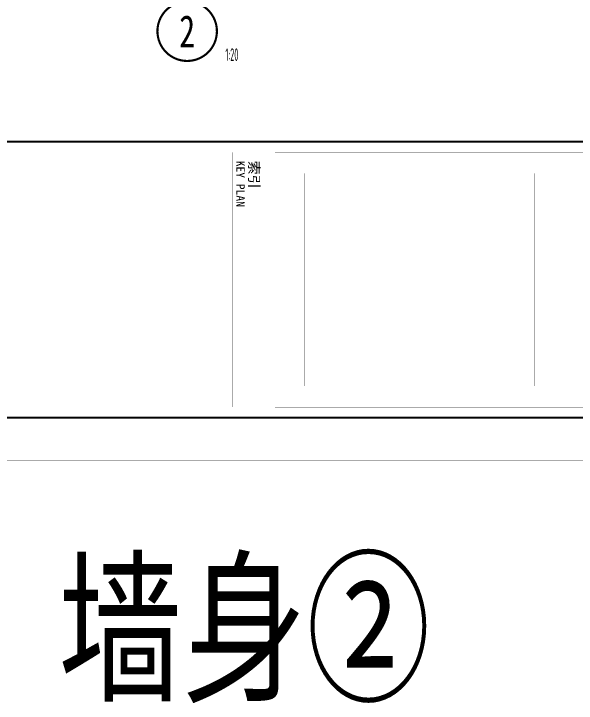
# Model space of a CAD drawing. Extents: x 76956 to 102217, y 21605 to 39570.
# Drawn here: x 93864 to 96511, y 21605 to 24851 of the extents above; entities that cross this region are included whole.
import ezdxf
from ezdxf.enums import TextEntityAlignment as Align

# ---------------------------------------------------------------- set-up
doc = ezdxf.new("R2010")
doc.units = 0
doc.header["$LTSCALE"] = 1000
doc.header["$MEASUREMENT"] = 0
doc.layers.add('01-标注_符号', color=200, linetype='Continuous')
doc.layers.add('02-TEXT_标注', color=130, linetype='Continuous')
doc.styles.add('_TCH_DIM', font='ros1.shx', dxfattribs={"width": 0.75, "bigfont": 'jd.shx'})
doc.styles.add('_TCH_LABEL', font='STXIHEI_0.TTF', dxfattribs={"width": 0.75})
doc.styles.get("Standard").update_dxf_attribs({"font": 'STXIHEI_0.TTF', "width": 0.75})
doc.styles.add('图签信息$0$华文细黑', font='STXIHEI_0.TTF', dxfattribs={"height": 10})

# ---------------------------------------------------------------- blocks, each defined once
blk = doc.blocks.new('图框-A1')
for points, const_width in [([(0, 0), (841, 0), (841, 594), (0, 594)], 0.05), ([(766, 584), (25, 584), (25, 10), (766, 10)], 0.5)]:
    blk.add_lwpolyline(points, close=True, dxfattribs=dict(const_width=const_width))
at = {"const_width": 0.05}
blk.add_lwpolyline([(841, 297), (839, 297)], dxfattribs=at)
blk = doc.blocks.new('图签信息')
at = {"const_width": 0.5}
blk.add_lwpolyline([(-65, 0), (0, 0), (0, 500.5), (-65, 500.5)], close=True, dxfattribs=at)
at = {"const_width": 0.05}
for points in [[(-62.5, 404.92), (-62.5, 227.83)], [(-62.5, 227.83), (-2.5, 227.83), (-2.5, 404.92)], [(-57.5, 288.83), (-7.5, 288.83)], [(-57.5, 234.85), (-7.5, 234.85)], [(-62.5, 227.83), (-2.5, 227.83)], [(-62.5, 217.74), (-2.5, 217.74)]]:
    blk.add_lwpolyline(points, dxfattribs=at)
at = {"style": '图签信息$0$华文细黑'}
for s, height, p in [('索引', 2.4, (-60.5, 224.14)), ('KEY PLAN', 2, (-60.5, 220.74))]:
    blk.add_text(s, height=height, dxfattribs=at).set_placement(p, align=Align.TOP_LEFT)
blk = doc.blocks.new('图签-A1')
at = {"color": 2}
blk.add_blockref('图签信息', (0, 0), dxfattribs=at)

msp = doc.modelspace()

# ---------------------------------------------------------------- linework, layer by layer
at = {"layer": '01-标注_符号', "const_width": 10}
msp.add_lwpolyline([(94819.8, 24769, 1), (94539.8, 24769, 1)], format="xyb", close=True, dxfattribs=at)

# ---------------------------------------------------------------- block references
at = {"xscale": 20, "yscale": 20, "zscale": 20, "rotation": 270}
for name, p in [('图框-A1', (90336.3, 39569.4)), ('图签-A1', (90536.3, 22949.4))]:
    msp.add_blockref(name, p, dxfattribs=at)

# ---------------------------------------------------------------- texts
at = {"layer": '02-TEXT_标注', "style": '_TCH_LABEL', "width": 0.894032}
msp.add_text('2', height=150.4, dxfattribs=at).set_placement((94642.4, 24693.8), (94717.2, 24693.8), align=Align.FIT)
at = {"layer": '02-TEXT_标注', "style": '_TCH_DIM', "width": 0.529412}
msp.add_text('1:20', height=59.5, dxfattribs=at).set_placement((94859.8, 24629))
at = {"layer": '02-TEXT_标注', "color": 0, "width": 0.75}
msp.add_text('墙身②', height=570.85, dxfattribs=at).set_placement((94072.9, 21673.8))

doc.saveas('drawing.dxf')
